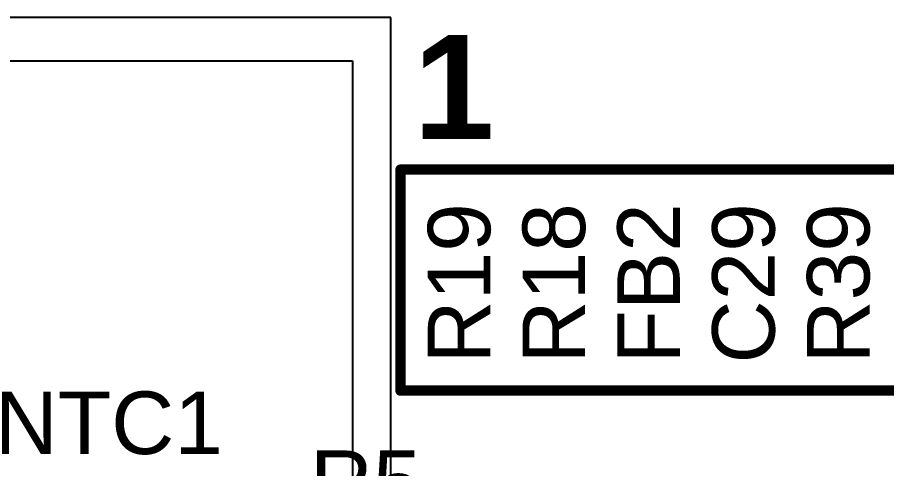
# Model space of a CAD drawing. Header units: inches. Extents: x -18 to 5357, y -8 to 5291.
# Drawn here: x 5.59 to 16.19, y 46.27 to 51.77 of the extents above; entities that cross this region are included whole.
import ezdxf

# ---------------------------------------------------------------- set-up
doc = ezdxf.new("R2010")
doc.units = ezdxf.units.IN
doc.layers.add('Power', color=76, linetype='Continuous')
doc.layers.add('Top Overlay', color=2, linetype='Continuous')
doc.styles.add('Arial', font='', dxfattribs={"height": 0.2})
doc.styles.add('Arial_Bold', font='', dxfattribs={"height": 0.2})
doc.styles.get('Arial').set_extended_font_data('Arial')
doc.styles.get('Arial_Bold').set_extended_font_data('Arial', bold=True)

msp = doc.modelspace()

# ---------------------------------------------------------------- linework, layer by layer
at = {"layer": 'Power'}
for p, q in [((10.143, 51.765), (-3.611, 51.765)), ((10.143, 42.534), (10.143, 51.765)), ((-3.611, 51.238), (9.677, 51.238)), ((9.677, 51.238), (9.677, 38.771))]:
    msp.add_line(p, q, dxfattribs=at)
at = {"layer": 'Top Overlay'}
for points in [[(10.23, 49.911, 0.0635, 0.0635, 1), (10.293, 49.911, 0.0635, 0.0635, 1)], [(10.23, 49.911, 0.0635, 0.0635, 1), (10.293, 49.911, 0.0635, 0.0635, 1)], [(10.23, 47.219, 0.0635, 0.0635, 1), (10.293, 47.219, 0.0635, 0.0635, 1)], [(10.23, 47.219, 0.0635, 0.0635, 1), (10.293, 47.219, 0.0635, 0.0635, 1)]]:
    msp.add_lwpolyline(points, format="xyseb", close=True, dxfattribs=at)
for points in [[(10.262, 49.911, 0.127, 0.127, 0), (20.955, 49.911, 0.127, 0.127, 0)], [(10.262, 47.219, 0.127, 0.127, 0), (10.262, 49.911, 0.127, 0.127, 0)], [(10.262, 47.219, 0.127, 0.127, 0), (20.955, 47.219, 0.127, 0.127, 0)]]:
    msp.add_lwpolyline(points, format="xyseb", dxfattribs=at)

# ---------------------------------------------------------------- texts
for s, height, style, p in [('1', 1.27, 'Arial_Bold', (10.419, 50.282)), ('NTC1', 0.762, 'Arial', (5.317, 46.446)), ('R5', 0.762, 'Arial', (9.157, 45.728))]:
    msp.add_text(s, height=height, dxfattribs=dict(at, style=style)).set_placement(p)
at = {"layer": 'Top Overlay', "style": 'Arial'}
for s, p in [('R19', (11.356, 47.549)), ('R18', (12.511, 47.549)), ('FB2', (13.666, 47.549)), ('C29', (14.822, 47.549)), ('R39', (15.977, 47.549))]:
    msp.add_text(s, height=0.762, rotation=90, dxfattribs=at).set_placement(p)

doc.saveas('drawing.dxf')
